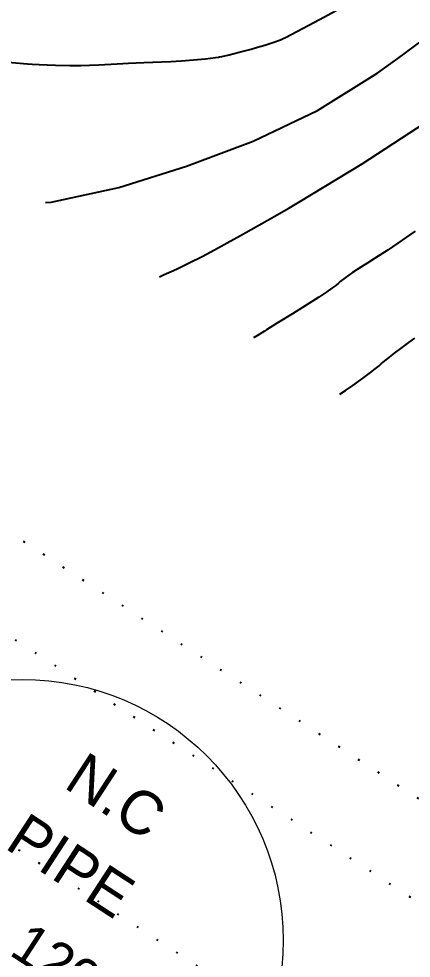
# Model space of a CAD drawing. Header units: millimetres. Extents: x 156921 to 159642, y 477538 to 479586.
# Drawn here: x 158444.8 to 158467.4, y 478467.6 to 478521.6 of the extents above; entities that cross this region are included whole.
import ezdxf
from ezdxf.enums import TextEntityAlignment as Align

# ---------------------------------------------------------------- set-up
doc = ezdxf.new("R2010")
doc.units = ezdxf.units.MM
doc.header["$MEASUREMENT"] = 0
doc.linetypes.add('A-DOTLN01H', pattern=[0.125, 0, -0.125])
doc.linetypes.add('CONT', pattern=[2, 1, 1])
doc.layers.add('F0017111', color=94, linetype='Continuous', transparency=0.6)
doc.layers.add('F0017114', color=80, linetype='Continuous', transparency=0.6)
doc.layers.add('종단_인출선_문자_해치등', color=7, linetype='Continuous')
doc.layers.add('종단_횡단통로_수로암거_배수관', color=122, linetype='CONT', lineweight=9)
doc.styles.get("Standard").update_dxf_attribs({"font": 'BAREUNDOTUMPRO1.TTF'})

# ---------------------------------------------------------------- blocks, each defined once
blk = doc.blocks.new('CRPIPEN')
at = {"color": 0, "lineweight": 0}
blk.add_circle((0, 15), 15, dxfattribs=at)
at = {"color": 0}
for s, p in [(' D =', (-9.325, 13.904)), ('연장=', (-9.133, 9.404)), ('사각=', (-9.133, 4.904))]:
    blk.add_text(s, height=2.3, dxfattribs=at).set_placement(p)
for tag, p in [('CONDITION', (0, 24.91)), ('STRU_KIND', (0, 20.14))]:
    blk.add_attdef(tag, text='', height=2.5, dxfattribs=at).set_placement(p, align=Align.MIDDLE_CENTER)
for tag, p in [('STRU_SIZE', (-0.26, 13.904)), ('NEW_LEN', (0.55, 9.404)), ('SKEW', (0.55, 4.904))]:
    blk.add_attdef(tag, p, '', height=2.3, dxfattribs=at)

msp = doc.modelspace()

# ---------------------------------------------------------------- linework, layer by layer
at = {"layer": 'F0017111', "transparency": 33554521, "flags": 128}
for points in [[(158446.349, 478511.008), (158446.683, 478511.021), (158450.559, 478511.872), (158454.46, 478513.097), (158458.287, 478514.533), (158461.979, 478516.286), (158465.446, 478518.448), (158466.604, 478519.282), (158469.632, 478521.512), (158472.611, 478523.806)], [(158444.204, 478519.057), (158445.085, 478518.988), (158445.305, 478518.972), (158445.584, 478518.954), (158445.982, 478518.933), (158446.444, 478518.912), (158446.915, 478518.896), (158447.755, 478518.879), (158448.373, 478518.88), (158448.886, 478518.894), (158449.411, 478518.917), (158450.469, 478518.973), (158451.116, 478519.005), (158452, 478519.044), (158453.556, 478519.111), (158454.156, 478519.145), (158454.847, 478519.196), (158455.534, 478519.259), (158456.121, 478519.331), (158456.288, 478519.354), (158456.353, 478519.366), (158456.483, 478519.394), (158456.899, 478519.49), (158457.47, 478519.633), (158458.162, 478519.819), (158458.538, 478519.922), (158458.944, 478520.041), (158459.411, 478520.192), (158459.844, 478520.348), (158460.012, 478520.419), (158460.149, 478520.485), (158461.12, 478520.997), (158462.09, 478521.508), (158463.055, 478522.024)], [(158467.594, 478509.353), (158466.853, 478508.839), (158466.036, 478508.288), (158465.254, 478507.785), (158464.873, 478507.545), (158464.464, 478507.282), (158463.999, 478506.973), (158463.576, 478506.678), (158463.287, 478506.456), (158463.177, 478506.364), (158463.028, 478506.245), (158462.8, 478506.075), (158462.522, 478505.876), (158462.22, 478505.671), (158462.063, 478505.567), (158461.84, 478505.423), (158461.485, 478505.198), (158460.534, 478504.609), (158459.631, 478504.054), (158459.043, 478503.682), (158458.936, 478503.612), (158458.783, 478503.517), (158458.54, 478503.37), (158458.296, 478503.228)], [(158463.269, 478499.989), (158463.585, 478500.202), (158464.006, 478500.493), (158464.346, 478500.733), (158464.566, 478500.893), (158464.724, 478501.012), (158465.027, 478501.242), (158465.3, 478501.455), (158465.518, 478501.63), (158465.656, 478501.746), (158465.755, 478501.832), (158466.017, 478502.047), (158466.409, 478502.35), (158466.84, 478502.675), (158467.222, 478502.958), (158467.579, 478503.219)]]:
    msp.add_lwpolyline(points, dxfattribs=at)
at = {"layer": 'F0017114', "transparency": 33554521, "flags": 128}
msp.add_lwpolyline([(158452.903, 478506.74), (158453.138, 478506.842), (158453.875, 478507.175), (158454.613, 478507.53), (158455.345, 478507.901), (158456.065, 478508.282), (158456.795, 478508.681), (158457.559, 478509.106), (158459.096, 478509.976), (158460.334, 478510.685), (158460.903, 478511.018), (158464.552, 478513.226), (158468.124, 478515.556), (158471.603, 478518.024), (158474.968, 478520.644), (158478.199, 478523.427)], dxfattribs=at)
at = {"layer": '종단_인출선_문자_해치등', "color": 197, "linetype": 'A-DOTLN01H', "ltscale": 10}
for p, q in [((157960.888, 478806.863), (158627.917, 478372.48)), ((157958.16, 478802.673), (158625.189, 478368.291)), ((157952.703, 478794.293), (158619.732, 478359.911))]:
    msp.add_line(p, q, dxfattribs=at)

# ---------------------------------------------------------------- block references
at = {"layer": '종단_횡단통로_수로암거_배수관', "color": 122, "linetype": 'CONT', "rotation": 326.9270375787892}
msp.add_blockref('CRPIPEN', (158436.824, 478456.039), dxfattribs=at).add_auto_attribs({'CONDITION': 'N.C', 'STRU_KIND': 'PIPE', 'STRU_SIZE': '1200', 'NEW_LEN': '0.00', 'SKEW': '8.00'})

doc.saveas('drawing.dxf')
